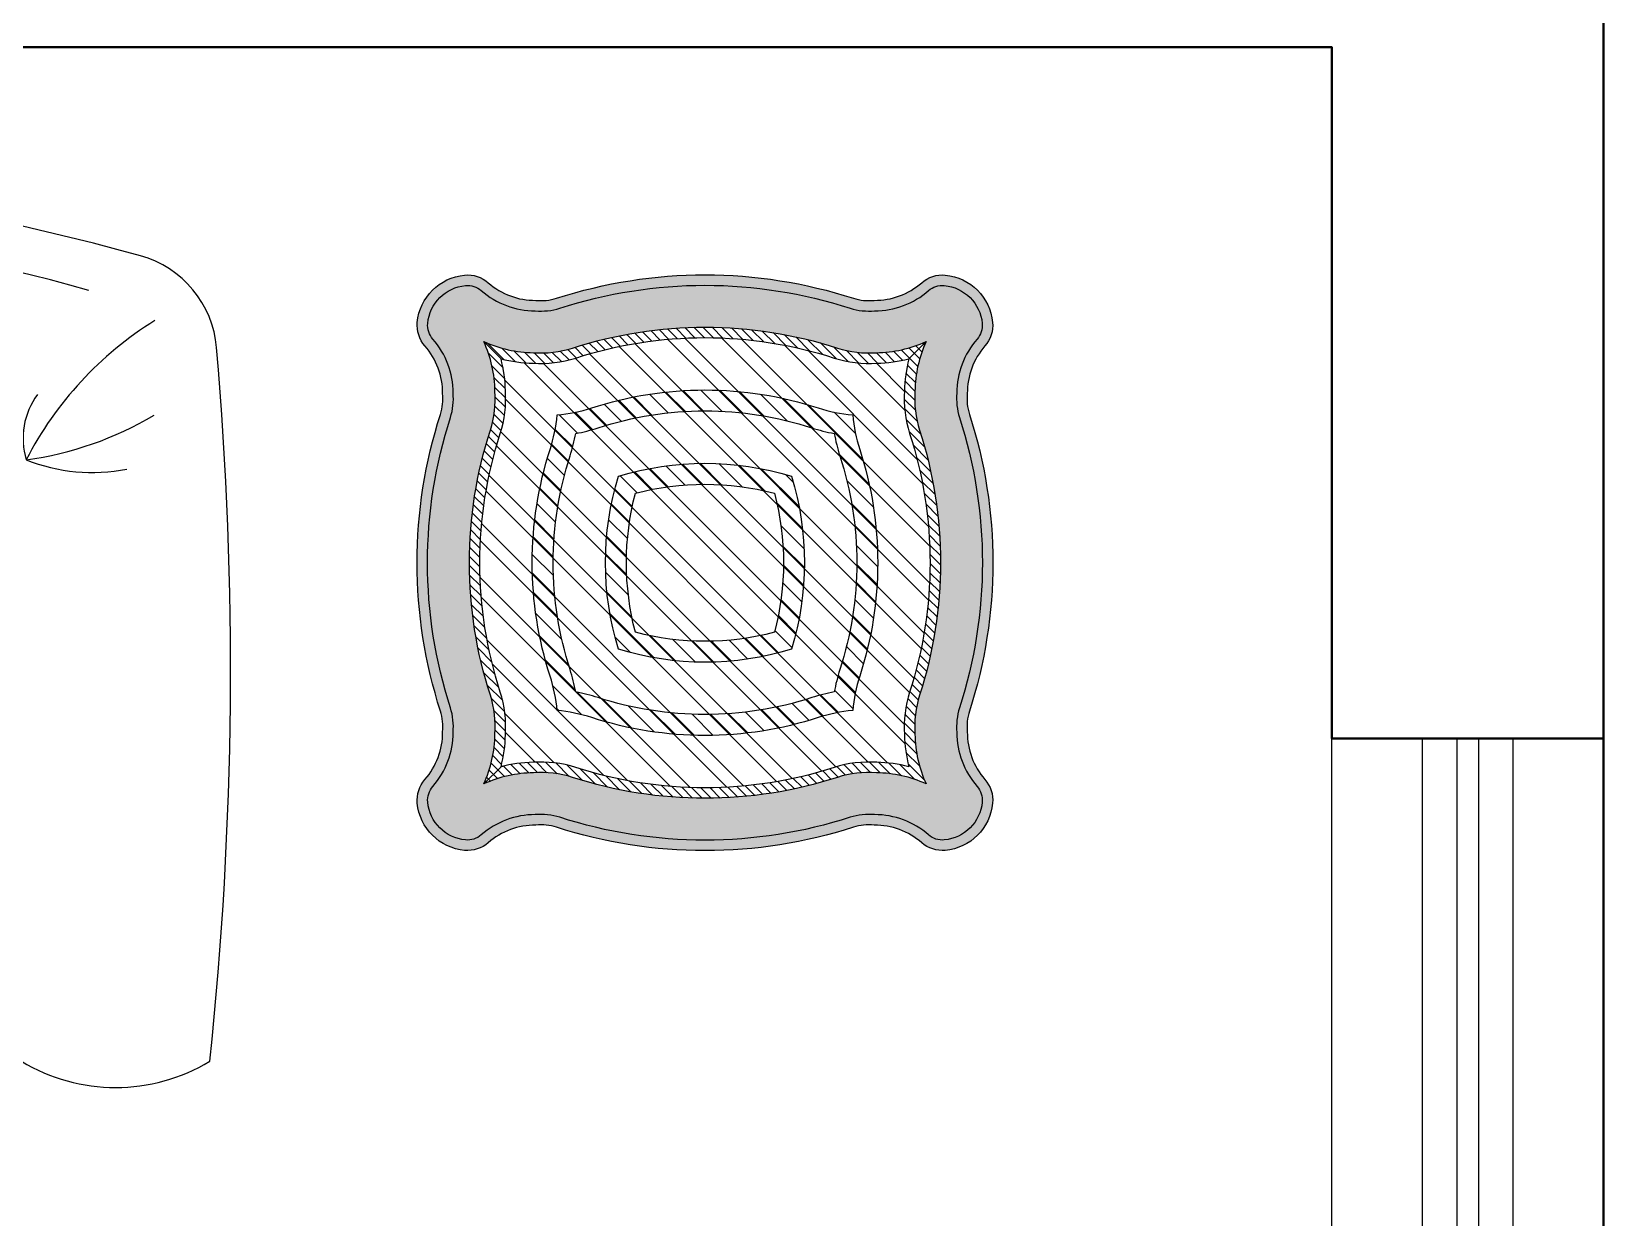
# Model space of a CAD drawing. Header units: feet. Extents: x 3867 to 6666, y -160 to 1574.
# Drawn here: x 5496.7 to 5548.7, y 1334.4 to 1373.6 of the extents above; entities that cross this region are included whole.
import ezdxf

# ---------------------------------------------------------------- set-up
doc = ezdxf.new("R2010")
doc.units = ezdxf.units.FT
for name, color, linetype in [('5', 5, 'Continuous'), ('RA-AP-01$0$FURN', 3, 'Continuous'), ('RA-AP-01$0$steel', 193, 'Continuous'), ('RA-AP-01$0$WOOD', 64, 'Continuous')]:
    doc.layers.add(name, color=color, linetype=linetype)
pattern_1 = [(45, (0, 1.362436106329781), (-0.0088388347648318, 0.0088388347648318), [])]
pattern_2 = [(45, (0, 1.362436106329781), (-0.0044194173824159, 0.0044194173824159), [])]

# ---------------------------------------------------------------- blocks, each defined once
blk = doc.blocks.new('WD_WIN4')
for p, q in [((-0.5, 0.5), (0.5, 0.5)), ((-0.5, 0.12), (0.5, 0.12)), ((-0.4999999999999999, -0.12), (0.5, -0.12)), ((-0.4999999999999999, -0.5), (0.5, -0.5))]:
    blk.add_line(p, q)
blk = doc.blocks.new('A$C6E322C05')
at = {"color": 18, "true_color": 0x000000}
for centre, radius, start, end in [((4.336697857080026, -7.216441123030455), 2.334875266679155, 344.5005053991432, 2.693647807140231), ((4.846593614069286, -7.303736861975558), 1.775196618325768, 344.0664525644245, 3.521986359660394), ((5.966706456956127, -7.816712009545387), 0.174499999987631, 148.951778004047, 211.0482219959533), ((6.490296991311981, -7.813666563420925), 0.1, 274.9526687683584, 344.500505399143), ((6.192206456970577, -4.373749509681578), 3.552808610866049, 263.941127624342, 274.9526687683587)]:
    blk.add_arc(centre, radius, start, end, dxfattribs=at)
at = {"color": 32}
for centre, radius, start, end in [((6.549562589740833, -7.794613830093476), 0.1698955038956699, 158.1487616198804, 191.122156864055), ((6.412319729336772, -7.798818772412042), 0.0704710051510922, 53.58735038429052, 106.8661365794674), ((6.713110001951176, -7.687961227420912), 0.3241573581843151, 187.6973649013945, 210.7014325157312), ((6.237117433414107, -8.032110101276656), 0.3382138395168438, 31.74362916573515, 62.76966729059728)]:
    blk.add_arc(centre, radius, start, end, dxfattribs=at)
blk = doc.blocks.new('A$C2FCF5309')
at = {"layer": 'RA-AP-01$0$FURN'}
h = blk.add_hatch(dxfattribs=at)
h.set_pattern_fill('ANSI31', color=4, scale=0.1, style=0)
h.set_pattern_definition(pattern_1)
h.paths.add_polyline_path([(5.038683893313746, -5.169250834004607, -0.1583983521602212), (5.038683893312099, -5.373464580902013, 0.0306258898943267), (5.033304057242972, -5.394827569605183, 0.0306258898948892), (5.011941068539411, -5.40020740567441, -0.1028142994996695), (4.878286182323899, -5.414871334512709), (4.863600873530158, -5.433317435205471, 0.1120482678681049), (5.018059823131753, -5.419248541734471, -0.052642197802937), (5.050972078299937, -5.412495590662115, -0.0526421977994963), (5.057725029371616, -5.379583335496026, 0.1583028414702701), (5.057725029372959, -5.163132079409655, -0.052642197806903), (5.050972078299777, -5.130219824239078, -0.0526421977995126), (5.018059823133679, -5.123466873167369, 0.0215995840215353), (4.988903013548212, -5.115372132362452), (4.975007495303645, -5.132826183367946, -0.0289147572844802), (5.011941068537409, -5.142508009226168, 0.0306258898976746), (5.033304057242868, -5.147887845296028, 0.0306258899022411)])
h.paths.add_polyline_path([(4.975007495303646, -5.132826183367946), (4.988903013548212, -5.115372132362452, 0.1362374241599938), (4.801608567045604, -5.12346687316654, -0.0526421978036853), (4.768696311876972, -5.130219824239102, -0.05264219780204), (4.761943360804857, -5.163132079406747, 0.1583028414743723), (4.761943360806116, -5.37958333549845, -0.0526421977955461), (4.768696311877141, -5.412495590662115, -0.0526421978073985), (4.801608567048023, -5.419248541735437, 0.0454484293938888), (4.863600873530158, -5.433317435205471), (4.878286182323899, -5.414871334512709, -0.0546933379798044), (4.807727321643821, -5.400207405676491, 0.030625889903973), (4.786364332934044, -5.394827569605217, 0.0306258898932853), (4.780984496865101, -5.373464580902792, -0.1583983521638282), (4.780984496864309, -5.169250834000963, 0.03062588989692), (4.786364332933943, -5.147887845296005, 0.0306258898946323), (4.807727321637318, -5.142508009226805, -0.1288932573266927)])
h.paths.add_polyline_path([(4.843422214712861, -5.204945727074827, -0.0783685831716868), (4.924134454130225, -5.196727409635105), (4.939146578618322, -5.177870798323143, 0.1012675676854134), (4.827248748758958, -5.188772261120899, 0.1253648873081696), (4.820394258584193, -5.327034652050362), (4.837127701354095, -5.306015906404253, -0.0981593964869635)], flags=17)
h.paths.add_polyline_path([(4.843422214712825, -5.337769687826356, -0.0311091841722655), (4.837127701354095, -5.306015906404253), (4.820394258584193, -5.327034652050361, 0.0247727657431944), (4.827248748758908, -5.353943153780262, 0.0812754385032542), (4.916962478476905, -5.36629034358622), (4.933684093813826, -5.345286454285511, -0.0876255421014372)], flags=17)
h.paths.add_polyline_path([(4.992419641418038, -5.353943153780227, 0.1506053783834298), (4.992419641417934, -5.188772261120954, 0.0485966419124223), (4.939146578618321, -5.177870798323143), (4.924134454130225, -5.196727409635105, -0.0507799419579301), (4.976246175464031, -5.204945727074882, -0.1296645318906876), (4.976246175464111, -5.337769687826317, -0.0415667119298777), (4.933684093813826, -5.345286454285511), (4.916962478476905, -5.36629034358622, 0.0684915676023693)], flags=17)
h = blk.add_hatch(dxfattribs=at)
h.set_pattern_fill('ANSI31', color=4, scale=0.1, style=0)
h.set_pattern_definition(pattern_1)
h.paths.add_polyline_path([(5.038683893313746, -5.169250834004607, -0.1583983521602212), (5.038683893312099, -5.373464580902013, 0.0306258898943267), (5.033304057242972, -5.394827569605183, 0.0306258898948892), (5.011941068539411, -5.40020740567441, -0.1028142994996695), (4.878286182323899, -5.414871334512709), (4.863600873530158, -5.433317435205471, 0.1120482678681049), (5.018059823131753, -5.419248541734471, -0.052642197802937), (5.050972078299937, -5.412495590662115, -0.0526421977994963), (5.057725029371616, -5.379583335496026, 0.1583028414702701), (5.057725029372959, -5.163132079409655, -0.052642197806903), (5.050972078299777, -5.130219824239078, -0.0526421977995126), (5.018059823133679, -5.123466873167369, 0.0215995840215353), (4.988903013548212, -5.115372132362452), (4.975007495303645, -5.132826183367946, -0.0289147572844802), (5.011941068537409, -5.142508009226168, 0.0306258898976746), (5.033304057242868, -5.147887845296028, 0.0306258899022411)])
h.paths.add_polyline_path([(4.975007495303646, -5.132826183367946), (4.988903013548212, -5.115372132362452, 0.1362374241599938), (4.801608567045604, -5.12346687316654, -0.0526421978036853), (4.768696311876972, -5.130219824239102, -0.05264219780204), (4.761943360804857, -5.163132079406747, 0.1583028414743723), (4.761943360806116, -5.37958333549845, -0.0526421977955461), (4.768696311877141, -5.412495590662115, -0.0526421978073985), (4.801608567048023, -5.419248541735437, 0.0454484293938888), (4.863600873530158, -5.433317435205471), (4.878286182323899, -5.414871334512709, -0.0546933379798044), (4.807727321643821, -5.400207405676491, 0.030625889903973), (4.786364332934044, -5.394827569605217, 0.0306258898932853), (4.780984496865101, -5.373464580902792, -0.1583983521638282), (4.780984496864309, -5.169250834000963, 0.03062588989692), (4.786364332933943, -5.147887845296005, 0.0306258898946323), (4.807727321637318, -5.142508009226805, -0.1288932573266927)])
h.paths.add_polyline_path([(4.843422214712861, -5.204945727074827, -0.0783685831716868), (4.924134454130225, -5.196727409635105), (4.939146578618322, -5.177870798323143, 0.1012675676854134), (4.827248748758958, -5.188772261120899, 0.1253648873081696), (4.820394258584193, -5.327034652050362), (4.837127701354095, -5.306015906404253, -0.0981593964869635)], flags=17)
h.paths.add_polyline_path([(4.843422214712825, -5.337769687826356, -0.0311091841722655), (4.837127701354095, -5.306015906404253), (4.820394258584193, -5.327034652050361, 0.0247727657431944), (4.827248748758908, -5.353943153780262, 0.0812754385032542), (4.916962478476905, -5.36629034358622), (4.933684093813826, -5.345286454285511, -0.0876255421014372)], flags=17)
h.paths.add_polyline_path([(4.992419641418038, -5.353943153780227, 0.1506053783834298), (4.992419641417934, -5.188772261120954, 0.0485966419124223), (4.939146578618321, -5.177870798323143), (4.924134454130225, -5.196727409635105, -0.0507799419579301), (4.976246175464031, -5.204945727074882, -0.1296645318906876), (4.976246175464111, -5.337769687826317, -0.0415667119298777), (4.933684093813826, -5.345286454285511), (4.916962478476905, -5.36629034358622, 0.0684915676023693)], flags=17)
at = {"layer": 'RA-AP-01$0$WOOD'}
h = blk.add_hatch(color=36, dxfattribs=at)
edge = h.paths.add_edge_path()
edge.add_arc((4.683001772622394, -5.02644182866261), 0.0299999999999997, 48.77105092035536, 95.25687599427813)
edge.add_arc((4.684834195088484, -5.046357707450687), 0.0499999999998896, 95.25687599443106, 174.743124006405)
edge.add_arc((4.664918316300367, -5.044525284985046), 0.0300000000000005, 174.7431240062535, 221.2289490796905)
edge.add_arc((4.591236830209155, -5.109094338216345), 0.0679700159630267, -0.5333070513215148, 41.228949079691915, ccw=False)
edge.add_arc((4.609451302807285, -5.114694777173187), 0.0500000000000008, -17.355683975209615, 5.7020707654044145, ccw=False)
edge.add_arc((5.095208119646659, -5.27135770745066), 0.4603971832811795, 162.0683908477609, 197.9316091523307)
edge.add_arc((4.609451302807534, -5.428020637728903), 0.0500000000000006, -5.702070765320514, 17.355683975293914, ccw=False)
edge.add_arc((4.591236830209413, -5.43362107668578), 0.0679700159630261, -41.228949079600625, 0.5333070514128053, ccw=False)
edge.add_arc((4.664918316300727, -5.49819012991696), 0.0299999999999995, 138.7710509204023, 185.256875994324)
edge.add_arc((4.684834195088643, -5.496357707450696), 0.0499999999997451, 185.2568759946742, 264.74312400432)
edge.add_arc((4.683001772622394, -5.516273586238612), 0.03, 264.7431240039691, 311.2289490796446)
edge.add_arc((4.747570825853634, -5.589955072329876), 0.0679700159630271, 89.46669294863221, 131.2289490796457, ccw=False)
edge.add_arc((4.753171264810494, -5.571740599731751), 0.0500000000000015, 72.64431602474701, 95.70207076536133, ccw=False)
edge.add_arc((4.909834195088355, -5.085983782892503), 0.4603971832811774, 252.0683908477147, 287.9316091522845)
edge.add_arc((5.066497125366211, -5.571740599731751), 0.0499999999999999, 84.29792923463953, 107.35568397525361, ccw=False)
edge.add_arc((5.072097564323069, -5.589955072329878), 0.0679700159630274, 48.771050920354185, 90.53330705136779, ccw=False)
edge.add_arc((5.13666661755431, -5.516273586238615), 0.0299999999999997, 228.771050920353, 275.2568759942969)
edge.add_arc((5.134834195088338, -5.496357707450418), 0.0499999999999982, 275.2568759942949, 354.7431240057633)
edge.add_arc((5.154750073876536, -5.498190129916372), 0.0299999999999999, 354.7431240057662, 401.2289490796891)
edge.add_arc((5.22843155996775, -5.433621076685075), 0.0679700159630274, 179.466692948677, 221.2289490796903, ccw=False)
edge.add_arc((5.210217087369616, -5.428020637728228), 0.0499999999999976, 162.6443160247947, 185.7020707654088, ccw=False)
edge.add_arc((4.724460270530244, -5.271357707450758), 0.4603971832811792, 342.0683908477607, 377.9316091523305)
edge.add_arc((5.210217087369369, -5.11469477717251), 0.0500000000000019, 174.2979292346878, 197.355683975302, ccw=False)
edge.add_arc((5.22843155996749, -5.109094338215639), 0.0679700159630279, 138.7710509203993, 180.5333070514128, ccw=False)
edge.add_arc((5.154750073876174, -5.044525284984458), 0.0300000000000001, 318.771050920401, 365.2568759954636)
edge.add_arc((5.13483419508816, -5.046357707450625), 0.0499999999998348, 5.256875995237118, 84.74312400549572)
edge.add_arc((5.136666617554309, -5.026441828662608), 0.0299999999999994, 84.74312400572187, 131.2289490796447)
edge.add_arc((5.072097564323072, -4.952760342571343), 0.0679700159630261, 269.4666929486298, 311.22894907964354, ccw=False)
edge.add_arc((5.066497125366206, -4.970974815169471), 0.0499999999999992, 252.64431602475162, 275.70207076536565, ccw=False)
edge.add_arc((4.909834195088355, -5.456731632008718), 0.4603971832811763, 72.06839084771545, 107.9316091522853)
edge.add_arc((4.753171264810494, -4.970974815169471), 0.0500000000000016, 264.2979292346387, 287.355683975253, ccw=False)
edge.add_arc((4.747570825853634, -4.952760342571346), 0.0679700159630274, 228.7710509203543, 270.5333070513679, ccw=False)
edge = h.paths.add_edge_path(flags=16)
edge.add_arc((4.683001772622395, -5.026441828662609), 0.019999999999999, 48.77105092035551, 95.2568759942793)
edge.add_arc((4.684834195088469, -5.046357707450672), 0.0399999999998731, 95.25687599444892, 174.7431240064249)
edge.add_arc((4.664918316300405, -5.044525284985036), 0.020000000000036, 174.7431240062186, 221.2289490796461)
edge.add_arc((4.591236830209152, -5.109094338216346), 0.0779700159630296, -0.13764630038667747, 41.228949079689585, ccw=False)
edge.add_arc((4.609451302807307, -5.114694777173041), 0.060000000000024, -17.406127045137794, 5.176192161068002, ccw=False)
edge.add_arc((5.09520811964665, -5.27135770745066), 0.4503971832811707, 162.0623235129628, 197.9376764869162)
edge.add_arc((4.609451302807533, -5.428020637728943), 0.0599999999999982, -5.176192160466428, 17.406127046715312, ccw=False)
edge.add_arc((4.591236830209414, -5.433621076685778), 0.0779700159630257, -41.22894907960301, 0.13764630095261055, ccw=False)
edge.add_arc((4.664918316300732, -5.498190129916962), 0.0200000000000047, 138.7710509204103, 185.2568759943212)
edge.add_arc((4.684834195088607, -5.496357707450731), 0.0399999999997066, 185.2568759947175, 264.7431240043666)
edge.add_arc((4.68300177262237, -5.516273586238541), 0.020000000000069, 264.7431240038842, 311.2289490795623)
edge.add_arc((4.747570825853636, -5.589955072329884), 0.0779700159630344, 89.8623536987642, 131.2289490796432, ccw=False)
edge.add_arc((4.753171264810604, -5.571740599731772), 0.0599999999999895, 72.59387295443952, 95.1761921602253, ccw=False)
edge.add_arc((4.909834195088366, -5.085983782892505), 0.4503971832811723, 252.0623235129989, 287.9376764870498)
edge.add_arc((5.066497125366217, -5.571740599731756), 0.0600000000000047, 84.8238078399923, 107.4061270452805, ccw=False)
edge.add_arc((5.072097564322998, -5.589955072329854), 0.077970015963056, 48.77105092030348, 90.13764630126451, ccw=False)
edge.add_arc((5.136666617554307, -5.516273586238622), 0.0199999999999931, 228.771050920344, 275.2568759943038)
edge.add_arc((5.134834195088338, -5.496357707450416), 0.0400000000000004, 275.2568759942928, 354.7431240057606)
edge.add_arc((5.154750073876533, -5.498190129916376), 0.0200000000000037, 354.7431240057783, 401.228949079694)
edge.add_arc((5.228431559967746, -5.433621076685077), 0.0779700159630238, 179.8623536995147, 221.2289490796908, ccw=False)
edge.add_arc((5.210217087369586, -5.428020637728346), 0.0600000000000054, 162.5938729554486, 185.1761921609759, ccw=False)
edge.add_arc((4.724460270530243, -5.271357707450766), 0.4503971832811826, 342.0623235128896, 377.937676486982)
edge.add_arc((5.210217087369347, -5.114694777172486), 0.0599999999999777, 174.8238078387611, 197.4061270462219, ccw=False)
edge.add_arc((5.228431559967524, -5.109094338215542), 0.0779700159629885, 138.7710509204686, 180.1376463004423, ccw=False)
edge.add_arc((5.154750073876175, -5.044525284984459), 0.0199999999999989, 318.771050920406, 365.2568759954698)
edge.add_arc((5.134834195088138, -5.046357707450646), 0.0399999999998585, 5.256875995208453, 84.74312400546732)
edge.add_arc((5.136666617554293, -5.02644182866256), 0.0199999999999529, 84.74312400577769, 131.2289490797025)
edge.add_arc((5.072097564323069, -4.952760342571338), 0.077970015963032, 269.86235369901414, 311.2289490796421, ccw=False)
edge.add_arc((5.066497125366181, -4.970974815169461), 0.0600000000000007, 252.5938729548277, 275.17619216047467, ccw=False)
edge.add_arc((4.909834195088354, -5.456731632008716), 0.4503971832811738, 72.06232351293887, 107.9376764867365)
edge.add_arc((4.75317126481043, -4.970974815169468), 0.0599999999999991, 264.8238078398581, 287.40612704769893, ccw=False)
edge.add_arc((4.747570825853682, -4.952760342571361), 0.0779700159630467, 228.7710509203206, 270.13764630113724, ccw=False)
h = blk.add_hatch(color=32, dxfattribs=at)
edge = h.paths.add_edge_path()
edge.add_arc((4.683001772622395, -5.026441828662609), 0.019999999999999, 48.77105092035551, 95.2568759942793)
edge.add_arc((4.684834195088469, -5.046357707450672), 0.0399999999998731, 95.25687599444892, 174.7431240064249)
edge.add_arc((4.664918316300405, -5.044525284985036), 0.020000000000036, 174.7431240062186, 221.2289490796461)
edge.add_arc((4.591236830209152, -5.109094338216346), 0.0779700159630296, -0.13764630038667747, 41.228949079689585, ccw=False)
edge.add_arc((4.609451302807307, -5.114694777173041), 0.060000000000024, -17.406127045137794, 5.176192161068002, ccw=False)
edge.add_arc((5.09520811964665, -5.27135770745066), 0.4503971832811707, 162.0623235129628, 197.9376764869162)
edge.add_arc((4.609451302807533, -5.428020637728943), 0.0599999999999982, -5.176192160466428, 17.406127046715312, ccw=False)
edge.add_arc((4.591236830209414, -5.433621076685778), 0.0779700159630257, -41.22894907960301, 0.13764630095261055, ccw=False)
edge.add_arc((4.664918316300732, -5.498190129916962), 0.0200000000000047, 138.7710509204103, 185.2568759943212)
edge.add_arc((4.684834195088607, -5.496357707450731), 0.0399999999997066, 185.2568759947175, 264.7431240043666)
edge.add_arc((4.68300177262237, -5.516273586238541), 0.020000000000069, 264.7431240038842, 311.2289490795623)
edge.add_arc((4.747570825853636, -5.589955072329884), 0.0779700159630344, 89.8623536987642, 131.2289490796432, ccw=False)
edge.add_arc((4.753171264810604, -5.571740599731772), 0.0599999999999895, 72.59387295443952, 95.1761921602253, ccw=False)
edge.add_arc((4.909834195088366, -5.085983782892505), 0.4503971832811723, 252.0623235129989, 287.9376764870498)
edge.add_arc((5.066497125366217, -5.571740599731756), 0.0600000000000047, 84.8238078399923, 107.4061270452805, ccw=False)
edge.add_arc((5.072097564322998, -5.589955072329854), 0.077970015963056, 48.77105092030348, 90.13764630126451, ccw=False)
edge.add_arc((5.136666617554307, -5.516273586238622), 0.0199999999999931, 228.771050920344, 275.2568759943038)
edge.add_arc((5.134834195088338, -5.496357707450416), 0.0400000000000004, 275.2568759942928, 354.7431240057606)
edge.add_arc((5.154750073876533, -5.498190129916376), 0.0200000000000037, 354.7431240057783, 401.228949079694)
edge.add_arc((5.228431559967746, -5.433621076685077), 0.0779700159630238, 179.8623536995147, 221.2289490796908, ccw=False)
edge.add_arc((5.210217087369586, -5.428020637728346), 0.0600000000000054, 162.5938729554486, 185.1761921609759, ccw=False)
edge.add_arc((4.724460270530243, -5.271357707450766), 0.4503971832811826, 342.0623235128896, 377.937676486982)
edge.add_arc((5.210217087369347, -5.114694777172486), 0.0599999999999777, 174.8238078387611, 197.4061270462219, ccw=False)
edge.add_arc((5.228431559967524, -5.109094338215542), 0.0779700159629885, 138.7710509204686, 180.1376463004423, ccw=False)
edge.add_arc((5.154750073876175, -5.044525284984459), 0.0199999999999989, 318.771050920406, 365.2568759954698)
edge.add_arc((5.134834195088138, -5.046357707450646), 0.0399999999998585, 5.256875995208453, 84.74312400546732)
edge.add_arc((5.136666617554293, -5.02644182866256), 0.0199999999999529, 84.74312400577769, 131.2289490797025)
edge.add_arc((5.072097564323069, -4.952760342571338), 0.077970015963032, 269.86235369901414, 311.2289490796421, ccw=False)
edge.add_arc((5.066497125366181, -4.970974815169461), 0.0600000000000007, 252.5938729548277, 275.17619216047467, ccw=False)
edge.add_arc((4.909834195088354, -5.456731632008716), 0.4503971832811738, 72.06232351293887, 107.9376764867365)
edge.add_arc((4.75317126481043, -4.970974815169468), 0.0599999999999991, 264.8238078398581, 287.40612704769893, ccw=False)
edge.add_arc((4.747570825853682, -4.952760342571361), 0.0779700159630467, 228.7710509203206, 270.13764630113724, ccw=False)
edge = h.paths.add_edge_path(flags=16)
edge.add_arc((4.591236830209152, -5.109094338216348), 0.1179700159630308, 0.7417751874182841, 24.563326950263672, ccw=False)
edge.add_arc((4.609451302807303, -5.114694777173094), 0.100000000000012, -17.52836504564658, 4.087328884225087, ccw=False)
edge.add_arc((5.095208119646651, -5.271357707450657), 0.4103971832811724, 162.0403002448777, 197.9596997550675)
edge.add_arc((4.60945130280753, -5.428020637728919), 0.1000000000000027, -4.087328883827581, 17.528365046291924, ccw=False)
edge.add_arc((4.591236830209414, -5.433621076685779), 0.1179700159630246, 335.43667305041845, 359.2582248129738, ccw=False)
edge.add_arc((4.747570825853597, -5.589955072329891), 0.117970015963042, 90.74177518684621, 114.5633269496104, ccw=False)
edge.add_arc((4.753171264810559, -5.571740599731767), 0.0999999999999976, 72.47163495370347, 94.0873288836737, ccw=False)
edge.add_arc((4.909834195088368, -5.085983782892503), 0.4103971832811735, 252.0403002449999, 287.9596997551834)
edge.add_arc((5.066497125366205, -5.571740599731756), 0.1000000000000058, 85.91267111645209, 107.5283650455624, ccw=False)
edge.add_arc((5.072097564322985, -5.58995507232986), 0.117970015963046, 65.4366730497672, 89.25822481317113, ccw=False)
edge.add_arc((5.22843155996773, -5.433621076684992), 0.1179700159630096, 180.7417751873964, 204.5633269502712, ccw=False)
edge.add_arc((5.210217087369592, -5.428020637728301), 0.0999999999999969, 162.4716349546276, 184.0873288841681, ccw=False)
edge.add_arc((4.724460270530243, -5.271357707450766), 0.4103971832811824, 342.0403002448147, 377.9596997550345)
edge.add_arc((5.210217087369347, -5.114694777172489), 0.0999999999999796, 175.9126711156995, 197.5283650464391, ccw=False)
edge.add_arc((5.228431559967513, -5.109094338215526), 0.1179700159630019, 155.4366730502992, 179.2582248126247, ccw=False)
edge.add_arc((5.072097564323172, -4.952760342571315), 0.1179700159630537, 270.74177518697286, 294.56332694975765, ccw=False)
edge.add_arc((5.066497125366189, -4.970974815169463), 0.1000000000000017, 252.4716349542469, 274.0873288838353, ccw=False)
edge.add_arc((4.909834195088354, -5.456731632008717), 0.4103971832811757, 72.0403002448634, 107.9596997549355)
edge.add_arc((4.753171264810461, -4.970974815169467), 0.1000000000000041, 265.91267111635307, 287.5283650466103, ccw=False)
edge.add_arc((4.74757082585363, -4.952760342571342), 0.1179700159630538, 245.4366730499255, 269.2582248131125, ccw=False)
h = blk.add_hatch(dxfattribs=at)
h.set_pattern_fill('ANSI31', color=4, scale=0.05, style=0)
h.set_pattern_definition(pattern_2)
h.paths.add_polyline_path([(5.105336294329346, -5.394854099602528, 0.0940138826956367), (5.100476366643778, -5.435568764288975, 0.0606271852326483), (5.104678567100612, -5.466202079462671, 0.0606271852344644), (5.074045251925975, -5.461999879005861, 0.0940138827021426), (5.033330587236849, -5.466859806692645, -0.1305325492494615), (4.828072633169378, -5.477944178050055), (4.821119726105699, -5.486677669841436, 0.1336226599878005), (5.036379334063468, -5.476383803188217, -0.0945969211935746), (5.073624810952389, -5.471994942692536, -0.1043170707892296), (5.121137550891357, -5.482661063253421, -0.1043170707868944), (5.110471430330458, -5.435148323315565, -0.0945969211952573), (5.114860290825936, -5.397902846425963, 0.1580239521433527), (5.114860290826325, -5.144812568476776, -0.0945969212010491), (5.110471430330247, -5.10756709158498, -0.1043170707844371), (5.121137550890658, -5.060054351648168, -0.104317070786514), (5.073624810952866, -5.070720472208643, -0.0945969211958523), (5.036379334063064, -5.066331611712875, 0.1580239521426795), (4.783289056114906, -5.066331611712465, -0.0945969211985319), (4.746043579224104, -5.070720472208673, -0.1043170707882665), (4.698530839285553, -5.060054351647926, -0.1043170707867205), (4.709196959846444, -5.107567091585711, -0.094596921196788), (4.704808099350826, -5.144812568475903, 0.1580239521433127), (4.7048080993507, -5.397902846425023, -0.094596921197841), (4.709196959846713, -5.435148323315577, -0.1043170707855109), (4.698530839286393, -5.482661063252921, -0.1043170707864168), (4.746043579224162, -5.471994942692572, -0.0945969211977586), (4.783289056114672, -5.476383803188671, 0.0238966994662183), (4.821119726105699, -5.486677669841436), (4.828072633169379, -5.477944178050055, -0.0269814195959459), (4.786337802940177, -5.466859806692737, 0.0940138827039629), (4.745623138250268, -5.461999879005895, 0.0606271852320776), (4.714989823076826, -5.466202079462477, 0.0606271852304618), (4.719192023533341, -5.435568764289856, 0.0940138826917763), (4.714332095848405, -5.394854099604977, -0.1580706864542086), (4.714332095846562, -5.147861315302035, 0.0940138827032016), (4.719192023533127, -5.107146650612439, 0.0606271852329446), (4.71498982307629, -5.076513335438588, 0.0606271852340035), (4.745623138250698, -5.080715535895361, 0.0940138827025969), (4.786337802940015, -5.075855608208527, -0.1580706864508517), (5.033330587237969, -5.07585560820894, 0.0940138827009578), (5.074045251926627, -5.08071553589532, 0.0606271852322557), (5.10467856710016, -5.076513335438698, 0.0606271852308743), (5.100476366643561, -5.10714665061152, 0.0940138827178109), (5.105336294331983, -5.147861315307183, -0.1580706864490946)])
h = blk.add_hatch(dxfattribs=at)
h.set_pattern_fill('ANSI31', color=4, scale=0.05, style=0)
h.set_pattern_definition(pattern_2)
h.paths.add_polyline_path([(5.105336294329346, -5.394854099602528, 0.0940138826956367), (5.100476366643778, -5.435568764288975, 0.0606271852326483), (5.104678567100612, -5.466202079462671, 0.0606271852344644), (5.074045251925975, -5.461999879005861, 0.0940138827021426), (5.033330587236849, -5.466859806692645, -0.1305325492494615), (4.828072633169378, -5.477944178050055), (4.821119726105699, -5.486677669841436, 0.1336226599878005), (5.036379334063468, -5.476383803188217, -0.0945969211935746), (5.073624810952389, -5.471994942692536, -0.1043170707892296), (5.121137550891357, -5.482661063253421, -0.1043170707868944), (5.110471430330458, -5.435148323315565, -0.0945969211952573), (5.114860290825936, -5.397902846425963, 0.1580239521433527), (5.114860290826325, -5.144812568476776, -0.0945969212010491), (5.110471430330247, -5.10756709158498, -0.1043170707844371), (5.121137550890658, -5.060054351648168, -0.104317070786514), (5.073624810952866, -5.070720472208643, -0.0945969211958523), (5.036379334063064, -5.066331611712875, 0.1580239521426795), (4.783289056114906, -5.066331611712465, -0.0945969211985319), (4.746043579224104, -5.070720472208673, -0.1043170707882665), (4.698530839285553, -5.060054351647926, -0.1043170707867205), (4.709196959846444, -5.107567091585711, -0.094596921196788), (4.704808099350826, -5.144812568475903, 0.1580239521433127), (4.7048080993507, -5.397902846425023, -0.094596921197841), (4.709196959846713, -5.435148323315577, -0.1043170707855109), (4.698530839286393, -5.482661063252921, -0.1043170707864168), (4.746043579224162, -5.471994942692572, -0.0945969211977586), (4.783289056114672, -5.476383803188671, 0.0238966994662183), (4.821119726105699, -5.486677669841436), (4.828072633169379, -5.477944178050055, -0.0269814195959459), (4.786337802940177, -5.466859806692737, 0.0940138827039629), (4.745623138250268, -5.461999879005895, 0.0606271852320776), (4.714989823076826, -5.466202079462477, 0.0606271852304618), (4.719192023533341, -5.435568764289856, 0.0940138826917763), (4.714332095848405, -5.394854099604977, -0.1580706864542086), (4.714332095846562, -5.147861315302035, 0.0940138827032016), (4.719192023533127, -5.107146650612439, 0.0606271852329446), (4.71498982307629, -5.076513335438588, 0.0606271852340035), (4.745623138250698, -5.080715535895361, 0.0940138827025969), (4.786337802940015, -5.075855608208527, -0.1580706864508517), (5.033330587237969, -5.07585560820894, 0.0940138827009578), (5.074045251926627, -5.08071553589532, 0.0606271852322557), (5.10467856710016, -5.076513335438698, 0.0606271852308743), (5.100476366643561, -5.10714665061152, 0.0940138827178109), (5.105336294331983, -5.147861315307183, -0.1580706864490946)])
h = blk.add_hatch(dxfattribs=at)
h.set_pattern_fill('ANSI32,_I', color=4, scale=0.1, style=2)
h.set_pattern_definition([(45, (0, 0), (-0.0265165042944955, 0.0265165042944955), []), (45, (0.0176776695, 0), (-0.0265165042944955, 0.0265165042944955), [])])
h.paths.add_polyline_path([(4.843422214712825, -5.337769687826355, 0.1296645318905289), (4.976246175464111, -5.337769687826317, 0.1296645318906876), (4.976246175464032, -5.204945727074882, 0.129664531890418), (4.843422214712861, -5.204945727074827, 0.129664531890765)], flags=0)
h.paths.add_polyline_path([(5.039131224122925, -5.170637849998465, -0.0326520429852175), (5.033304057242868, -5.147887845296028, -0.0326520429894721), (5.010554052537512, -5.142060678415044, 0.1561383235202698), (4.809114337641438, -5.142060678414318, -0.0326520429925972), (4.786364332933944, -5.147887845296005, -0.0326520429914489), (4.780537166052582, -5.17063785000273, 0.1561383235189577), (4.780537166052135, -5.37207756489719, -0.0326520429934175), (4.786364332934043, -5.394827569605216, -0.0326520429823496), (4.809114337634529, -5.400654736484653, 0.156138323524066), (5.010554052535269, -5.400654736486904, -0.032652042992888), (5.033304057242972, -5.394827569605184, -0.0326520429928732), (5.039131224124713, -5.372077564897497, 0.1561383235226786)], flags=0)
h.paths.add_polyline_path([(4.992419641418038, -5.353943153780227, -0.1506053783832862), (4.827248748758909, -5.353943153780262, -0.1506053783835069), (4.827248748758957, -5.188772261120899, -0.1506053783831346), (4.992419641417934, -5.188772261120954, -0.1506053783834298)], flags=0)
h.paths.add_polyline_path([(4.976246175464111, -5.337769687826317, -0.1296645318905298), (4.843422214712825, -5.337769687826355, -0.129664531890765), (4.843422214712862, -5.204945727074827, -0.1296645318904162), (4.976246175464031, -5.204945727074882, -0.1296645318906876)], flags=0)
h.paths.add_polyline_path([(5.105721254232479, -5.149054940982025, -0.0968902512052664), (5.100476366643561, -5.10714665061152, -0.0606271852308743), (5.10467856710016, -5.076513335438698, -0.0606271852322574), (5.074045251926626, -5.08071553589532, -0.0968902512197216), (5.032136961550132, -5.075470648304253, 0.1564657949319774), (4.78753142862524, -5.075470648304683, -0.0968902512150625), (4.7456231382507, -5.080715535895361, -0.0606271852340089), (4.714989823076289, -5.076513335438587, -0.0606271852329501), (4.719192023533127, -5.107146650612441, -0.0968902512185585), (4.713947135942331, -5.149054940988458, 0.1564657949285579), (4.713947135940853, -5.39366047390826, -0.0968902512319826), (4.71919202353334, -5.435568764289873, -0.0606271852304288), (4.714989823076825, -5.466202079462477, -0.060627185232081), (4.745623138250269, -5.461999879005895, -0.0968902512162649), (4.787531428625332, -5.46724476659656, 0.1564657949327057), (5.032136961551312, -5.467244766596591, -0.0968902512153659), (5.074045251925975, -5.461999879005861, -0.0606271852344627), (5.104678567100611, -5.466202079462671, -0.0606271852326483), (5.100476366643777, -5.435568764288975, -0.0968902512258216), (5.10572125423556, -5.393660473909954, 0.1564657949340142)])
h.paths.add_polyline_path([(5.057725029371626, -5.379583335495999, 0.0526421977995391), (5.050972078299937, -5.412495590662115, 0.0526421978029782), (5.018059823131728, -5.419248541734479, -0.1583028414681072), (4.801608567048168, -5.419248541735485, 0.0526421978076402), (4.76869631187714, -5.412495590662114, 0.0526421977956189), (4.761943360806102, -5.379583335498404, -0.1583028414743129), (4.761943360804846, -5.163132079406779, 0.0526421978020944), (4.768696311876973, -5.130219824239101, 0.0526421978033651), (4.801608567045411, -5.123466873166603, -0.1583028414716875), (5.018059823133629, -5.123466873167353, 0.0526421977995944), (5.050972078299776, -5.130219824239078, 0.0526421978070423), (5.057725029372986, -5.163132079409739, -0.1583028414701848)], flags=16)
h.paths.add_polyline_path([(5.038683893312113, -5.373464580901969, 0.0306258898943915), (5.033304057242972, -5.394827569605183, 0.0306258898948892), (5.011941068539411, -5.40020740567441, -0.1583983521587032), (4.807727321643864, -5.400207405676504, 0.0306258899040366), (4.786364332934044, -5.394827569605216, 0.0306258898931986), (4.78098449686512, -5.373464580902851, -0.1583983521638542), (4.7809844968643, -5.16925083400099, 0.0306258898969596), (4.786364332933945, -5.147887845296005, 0.0306258898946194), (4.807727321637311, -5.142508009226808, -0.1583983521623412), (5.011941068537318, -5.142508009226139, 0.030625889897807), (5.033304057242868, -5.147887845296029, 0.0306258899020632), (5.038683893313706, -5.169250834004487, -0.1583983521602835)], flags=0)
at = {"layer": 'RA-AP-01$0$WOOD', "color": 4}
for p, q in [((4.71498982307629, -5.076513335438588), (4.698530839285552, -5.060054351647926)), ((4.71498982307629, -5.076513335438588), (4.698530839285552, -5.060054351647926)), ((5.10467856710016, -5.076513335438698), (5.121137550890657, -5.060054351648169)), ((5.10467856710016, -5.076513335438698), (5.121137550890657, -5.060054351648169)), ((5.104678567100611, -5.466202079462671), (5.121137550891356, -5.48266106325342)), ((5.104678567100611, -5.466202079462671), (5.121137550891356, -5.48266106325342))]:
    blk.add_line(p, q, dxfattribs=at)
at = {"layer": 'RA-AP-01$0$WOOD', "color": 32}
for points in [[(4.702773858784636, -5.00387936849549, 0.2056608120285223), (4.680253138923444, -4.996568010480313, 0.3614336704708569), (4.635044498118043, -5.041776651286373, 0.2056608120263112), (4.642355856133262, -5.064297371147306, -0.1842662638101064), (4.659203901793751, -5.109726991540531, -0.1009492694051416), (4.657174869772993, -5.129609908955029, 0.1577727036674954), (4.657174869773219, -5.413105505946991, -0.1009492694051416), (4.659203901794006, -5.432988423361486, -0.1842662638101064), (4.642355856133591, -5.478418043754737, 0.2056608120285221), (4.635044498118432, -5.500938763615935, 0.3614336704593694), (4.68025313892253, -5.546147404420826, 0.2056608120364937), (4.702773858784636, -5.538836046405732, -0.1842662638101064), (4.748203479177874, -5.521988000745281, -0.1009492694051416), (4.768086396592372, -5.524017032766054, 0.1577727036674954), (5.051581993584333, -5.524017032766055, -0.1009492694051416), (5.071464910998829, -5.521988000745282, -0.1842662638101064), (5.116894531392068, -5.538836046405734, 0.2056608120286145), (5.13941525125327, -5.546147404420911, 0.3614336704683636), (5.184623892058836, -5.5009387636153, 0.2056608120285223), (5.177312534043641, -5.478418043754113, -0.1842662638101063), (5.160464488383154, -5.432988423360888, -0.1009492694051416), (5.16249352040391, -5.41310550594639, 0.1577727036674954), (5.162493520403684, -5.129609908954428, -0.1009492694051416), (5.160464488382894, -5.109726991539933, -0.1842662638101064), (5.177312534043311, -5.064297371146681, 0.2056608120337072), (5.184623892058416, -5.041776651284889, 0.3614336704623863), (5.13941525125326, -4.996568010480311, 0.2056608120285223), (5.116894531392068, -5.003879368495488, -0.1842662638101064), (5.071464910998829, -5.020727414155938, -0.1009492694051416), (5.051581993584333, -5.018698382135167, 0.1577727036674957), (4.768086396592372, -5.018698382135169, -0.1009492694051416), (4.748203479177874, -5.020727414155941, -0.1842662638101064)], [(4.702773858784636, -5.00387936849549, 0.2056608120285223), (4.680253138923444, -4.996568010480313, 0.3614336704708569), (4.635044498118043, -5.041776651286373, 0.2056608120263112), (4.642355856133262, -5.064297371147306, -0.1842662638101064), (4.659203901793751, -5.109726991540531, -0.1009492694051416), (4.657174869772993, -5.129609908955029, 0.1577727036674954), (4.657174869773219, -5.413105505946991, -0.1009492694051416), (4.659203901794006, -5.432988423361486, -0.1842662638101064), (4.642355856133591, -5.478418043754737, 0.2056608120285221), (4.635044498118432, -5.500938763615935, 0.3614336704593694), (4.68025313892253, -5.546147404420826, 0.2056608120364937), (4.702773858784636, -5.538836046405732, -0.1842662638101064), (4.748203479177874, -5.521988000745281, -0.1009492694051416), (4.768086396592372, -5.524017032766054, 0.1577727036674954), (5.051581993584333, -5.524017032766055, -0.1009492694051416), (5.071464910998829, -5.521988000745282, -0.1842662638101064), (5.116894531392068, -5.538836046405734, 0.2056608120286145), (5.13941525125327, -5.546147404420911, 0.3614336704683636), (5.184623892058836, -5.5009387636153, 0.2056608120285223), (5.177312534043641, -5.478418043754113, -0.1842662638101063), (5.160464488383154, -5.432988423360888, -0.1009492694051416), (5.16249352040391, -5.41310550594639, 0.1577727036674954), (5.162493520403684, -5.129609908954428, -0.1009492694051416), (5.160464488382894, -5.109726991539933, -0.1842662638101064), (5.177312534043311, -5.064297371146681, 0.2056608120337072), (5.184623892058416, -5.041776651284889, 0.3614336704623863), (5.13941525125326, -4.996568010480311, 0.2056608120285223), (5.116894531392068, -5.003879368495488, -0.1842662638101064), (5.071464910998829, -5.020727414155938, -0.1009492694051416), (5.051581993584333, -5.018698382135167, 0.1577727036674957), (4.768086396592372, -5.018698382135169, -0.1009492694051416), (4.748203479177874, -5.020727414155941, -0.1842662638101064)], [(4.696183163397222, -5.011400188551196, 0.2056608120285295), (4.681169350156428, -5.006525949874412, 0.3614336704708588), (4.645002437512154, -5.042692862519238, 0.2056608120262659), (4.649876676188964, -5.057706675759888, -0.182481815856965), (4.669206621172844, -5.109281651732388, -0.0988540857970112), (4.666703803477438, -5.132643347228051, 0.1578269695851905), (4.666703803477144, -5.410072067672365, -0.0988540858013111), (4.6692066211731, -5.433433763168966, -0.1824818158591246), (4.649876676189302, -5.485008739142145, 0.2056608120284717), (4.64500243751253, -5.500022552382944, 0.3614336704593821), (4.681169350155757, -5.53618946502675, 0.2056608120365057), (4.696183163397222, -5.531315226350026, -0.1824818158605826), (4.747758139370833, -5.51198528136619, -0.0988540857951607), (4.771119834866026, -5.514488099061807, 0.1578269695856264), (5.04854855531107, -5.514488099061689, -0.0988540857929676), (5.071910250805762, -5.511985281366139, -0.1824818158609529), (5.123485226779481, -5.531315226350028, 0.2056608120286893), (5.138499040020283, -5.536189465026813, 0.3614336704683556), (5.174665952664737, -5.500022552382323, 0.2056608120284882), (5.169791713987938, -5.485008739141533, -0.1824818158574124), (5.150461769004059, -5.4334337631689, -0.0988540857940221), (5.15296458669929, -5.410072067673927, 0.1578269695858123), (5.152964586699601, -5.132643347228566, -0.0988540858025403), (5.150461769003873, -5.10928165173166, -0.1824818158565006), (5.1697917139876, -5.057706675759273, 0.2056608120337192), (5.174665952664335, -5.042692862518078, 0.3614336704623903), (5.138499040020236, -5.006525949874407, 0.2056608120285323), (5.123485226779481, -5.011400188551195, -0.1824818158594503), (5.071910250806212, -5.03073013353503, -0.09885408579455), (5.048548555311143, -5.028227315839558, 0.1578269695844942), (4.771119834867991, -5.028227315838772, -0.0988540858042155), (4.747758139370745, -5.030730133535068, -0.1824818158603032)], [(4.696183163397222, -5.011400188551196, 0.2056608120285295), (4.681169350156428, -5.006525949874412, 0.3614336704708588), (4.645002437512154, -5.042692862519238, 0.2056608120262659), (4.649876676188964, -5.057706675759888, -0.182481815856965), (4.669206621172844, -5.109281651732388, -0.0988540857970112), (4.666703803477438, -5.132643347228051, 0.1578269695851905), (4.666703803477144, -5.410072067672365, -0.0988540858013111), (4.6692066211731, -5.433433763168966, -0.1824818158591246), (4.649876676189302, -5.485008739142145, 0.2056608120284717), (4.64500243751253, -5.500022552382944, 0.3614336704593821), (4.681169350155757, -5.53618946502675, 0.2056608120365057), (4.696183163397222, -5.531315226350026, -0.1824818158605826), (4.747758139370833, -5.51198528136619, -0.0988540857951607), (4.771119834866026, -5.514488099061807, 0.1578269695856264), (5.04854855531107, -5.514488099061689, -0.0988540857929676), (5.071910250805762, -5.511985281366139, -0.1824818158609529), (5.123485226779481, -5.531315226350028, 0.2056608120286893), (5.138499040020283, -5.536189465026813, 0.3614336704683556), (5.174665952664737, -5.500022552382323, 0.2056608120284882), (5.169791713987938, -5.485008739141533, -0.1824818158574124), (5.150461769004059, -5.4334337631689, -0.0988540857940221), (5.15296458669929, -5.410072067673927, 0.1578269695858123), (5.152964586699601, -5.132643347228566, -0.0988540858025403), (5.150461769003873, -5.10928165173166, -0.1824818158565006), (5.1697917139876, -5.057706675759273, 0.2056608120337192), (5.174665952664335, -5.042692862518078, 0.3614336704623903), (5.138499040020236, -5.006525949874407, 0.2056608120285323), (5.123485226779481, -5.011400188551195, -0.1824818158594503), (5.071910250806212, -5.03073013353503, -0.09885408579455), (5.048548555311143, -5.028227315839558, 0.1578269695844942), (4.771119834867991, -5.028227315838772, -0.0988540858042155), (4.747758139370745, -5.030730133535068, -0.1824818158603032)], [(4.698530839285552, -5.060054351647926, -0.1043170707867612), (4.709196959846444, -5.10756709158573, -0.0945969211969405), (4.704808099350802, -5.144812568475978, 0.1580239521432241), (4.704808099350681, -5.397902846424963, -0.0945969211980321), (4.709196959846712, -5.43514832331559, -0.104317070785482), (4.698530839286393, -5.482661063252921, -0.1043170707864036), (4.746043579224156, -5.471994942692572, -0.094596921197375), (4.783289056114521, -5.476383803188623, 0.1580239521431959), (5.036379334063463, -5.476383803188218, -0.0945969211935888), (5.07362481095239, -5.471994942692536, -0.1043170707892253), (5.121137550891356, -5.48266106325342, -0.1043170707868921), (5.110471430330458, -5.435148323315565, -0.0945969211954828), (5.114860290825963, -5.397902846425878, 0.158023952143358), (5.114860290826296, -5.144812568476683, -0.0945969212007617), (5.110471430330247, -5.107567091584996, -0.1043170707844689), (5.121137550890657, -5.060054351648169, -0.1043170707864946), (5.073624810952874, -5.070720472208643, -0.0945969211956941), (5.036379334063131, -5.066331611712896, 0.1580239521426976), (4.783289056114946, -5.066331611712452, -0.0945969211986379), (4.746043579224104, -5.070720472208673, -0.1043170707882684)], [(4.698530839285552, -5.060054351647926, -0.1043170707867612), (4.709196959846444, -5.10756709158573, -0.0945969211969405), (4.704808099350802, -5.144812568475978, 0.1580239521432241), (4.704808099350681, -5.397902846424963, -0.0945969211980321), (4.709196959846712, -5.43514832331559, -0.104317070785482), (4.698530839286393, -5.482661063252921, -0.1043170707864036), (4.746043579224156, -5.471994942692572, -0.094596921197375), (4.783289056114521, -5.476383803188623, 0.1580239521431959), (5.036379334063463, -5.476383803188218, -0.0945969211935888), (5.07362481095239, -5.471994942692536, -0.1043170707892253), (5.121137550891356, -5.48266106325342, -0.1043170707868921), (5.110471430330458, -5.435148323315565, -0.0945969211954828), (5.114860290825963, -5.397902846425878, 0.158023952143358), (5.114860290826296, -5.144812568476683, -0.0945969212007617), (5.110471430330247, -5.107567091584996, -0.1043170707844689), (5.121137550890657, -5.060054351648169, -0.1043170707864946), (5.073624810952874, -5.070720472208643, -0.0945969211956941), (5.036379334063131, -5.066331611712896, 0.1580239521426976), (4.783289056114946, -5.066331611712452, -0.0945969211986379), (4.746043579224104, -5.070720472208673, -0.1043170707882684)]]:
    blk.add_lwpolyline(points, format="xyb", close=True, dxfattribs=at)
at = {"layer": 'RA-AP-01$0$WOOD', "color": 4}
for points in [[(4.71498982307629, -5.076513335438588, -0.0606271852329464), (4.719192023533127, -5.10714665061244, -0.0940138827030755), (4.714332095846578, -5.147861315301983, 0.1580706864542707), (4.714332095848418, -5.394854099605018, -0.0940138826916965), (4.719192023533341, -5.435568764289864, -0.0606271852304462), (4.714989823076826, -5.466202079462477, -0.0606271852320584), (4.745623138250258, -5.461999879005895, -0.0940138827037035), (4.78633780294006, -5.4668598066927, 0.1580706864500221), (5.033330587236783, -5.466859806692667, -0.0940138827023111), (5.07404525192598, -5.461999879005861, -0.060627185234454), (5.104678567100611, -5.466202079462671, -0.0606271852326709), (5.100476366643777, -5.435568764288964, -0.0940138826958686), (5.10533629432938, -5.394854099602421, 0.1580706864489859), (5.105336294332, -5.147861315307237, -0.0940138827179431), (5.100476366643561, -5.107146650611519, -0.0606271852308726), (5.10467856710016, -5.076513335438698, -0.0606271852322592), (5.074045251926625, -5.08071553589532, -0.094013882701022), (5.03333058723794, -5.075855608208931, 0.1580706864508015), (4.786337802940062, -5.075855608208512, -0.0940138827027143), (4.745623138250695, -5.080715535895361, -0.0606271852339983)], [(4.71498982307629, -5.076513335438588, -0.0606271852329464), (4.719192023533127, -5.10714665061244, -0.0940138827030755), (4.714332095846578, -5.147861315301983, 0.1580706864542707), (4.714332095848418, -5.394854099605018, -0.0940138826916965), (4.719192023533341, -5.435568764289864, -0.0606271852304462), (4.714989823076826, -5.466202079462477, -0.0606271852320584), (4.745623138250258, -5.461999879005895, -0.0940138827037035), (4.78633780294006, -5.4668598066927, 0.1580706864500221), (5.033330587236783, -5.466859806692667, -0.0940138827023111), (5.07404525192598, -5.461999879005861, -0.060627185234454), (5.104678567100611, -5.466202079462671, -0.0606271852326709), (5.100476366643777, -5.435568764288964, -0.0940138826958686), (5.10533629432938, -5.394854099602421, 0.1580706864489859), (5.105336294332, -5.147861315307237, -0.0940138827179431), (5.100476366643561, -5.107146650611519, -0.0606271852308726), (5.10467856710016, -5.076513335438698, -0.0606271852322592), (5.074045251926625, -5.08071553589532, -0.094013882701022), (5.03333058723794, -5.075855608208931, 0.1580706864508015), (4.786337802940062, -5.075855608208512, -0.0940138827027143), (4.745623138250695, -5.080715535895361, -0.0606271852339983)], [(4.768696311876973, -5.130219824239102, -0.0526421978019087), (4.761943360804882, -5.163132079406667, 0.1583028414744761), (4.761943360806134, -5.379583335498505, -0.0526421977954538), (4.76869631187714, -5.412495590662114, -0.0526421978076619), (4.801608567048182, -5.419248541735489, 0.1583028414681522), (5.0180598231318, -5.419248541734456, -0.0526421978028585), (5.050972078299936, -5.412495590662115, -0.0526421977992923), (5.057725029371577, -5.379583335496149, 0.1583028414703719), (5.057725029372956, -5.163132079409646, -0.0526421978068888), (5.050972078299776, -5.130219824239078, -0.052642197799403), (5.018059823133745, -5.12346687316739, 0.1583028414717216), (4.801608567045482, -5.12346687316658, -0.0526421978034837)], [(4.768696311876973, -5.130219824239102, -0.0526421978019087), (4.761943360804882, -5.163132079406667, 0.1583028414744761), (4.761943360806134, -5.379583335498505, -0.0526421977954538), (4.76869631187714, -5.412495590662114, -0.0526421978076619), (4.801608567048182, -5.419248541735489, 0.1583028414681522), (5.0180598231318, -5.419248541734456, -0.0526421978028585), (5.050972078299936, -5.412495590662115, -0.0526421977992923), (5.057725029371577, -5.379583335496149, 0.1583028414703719), (5.057725029372956, -5.163132079409646, -0.0526421978068888), (5.050972078299776, -5.130219824239078, -0.052642197799403), (5.018059823133745, -5.12346687316739, 0.1583028414717216), (4.801608567045482, -5.12346687316658, -0.0526421978034837)], [(4.786364332933944, -5.147887845296005, -0.0306258898969254), (4.780984496864308, -5.169250834000967, 0.1583983521638412), (4.780984496865107, -5.373464580902811, -0.0306258898932568), (4.786364332934044, -5.394827569605217, -0.0306258899041338), (4.807727321643931, -5.400207405676526, 0.1583983521586416), (5.011941068539402, -5.400207405674413, -0.0306258898949021), (5.033304057242972, -5.394827569605183, -0.0306258898943513), (5.038683893312104, -5.373464580901996, 0.1583983521602784), (5.038683893313718, -5.16925083400452, -0.0306258899021139), (5.033304057242868, -5.147887845296028, -0.0306258898977769), (5.011941068537339, -5.142508009226145, 0.1583983521624288), (4.807727321637224, -5.142508009226836, -0.0306258898944937)], [(4.786364332933944, -5.147887845296005, -0.0306258898969254), (4.780984496864308, -5.169250834000967, 0.1583983521638412), (4.780984496865107, -5.373464580902811, -0.0306258898932568), (4.786364332934044, -5.394827569605217, -0.0306258899041338), (4.807727321643931, -5.400207405676526, 0.1583983521586416), (5.011941068539402, -5.400207405674413, -0.0306258898949021), (5.033304057242972, -5.394827569605183, -0.0306258898943513), (5.038683893312104, -5.373464580901996, 0.1583983521602784), (5.038683893313718, -5.16925083400452, -0.0306258899021139), (5.033304057242868, -5.147887845296028, -0.0306258898977769), (5.011941068537339, -5.142508009226145, 0.1583983521624288), (4.807727321637224, -5.142508009226836, -0.0306258898944937)], [(4.827248748758957, -5.1887722611209, 0.1506053783835061), (4.827248748758908, -5.353943153780262, 0.150605378383287), (4.992419641418038, -5.353943153780227, 0.1506053783834298), (4.992419641417934, -5.188772261120954, 0.1506053783831346)], [(4.827248748758957, -5.1887722611209, 0.1506053783835061), (4.827248748758908, -5.353943153780262, 0.150605378383287), (4.992419641418038, -5.353943153780227, 0.1506053783834298), (4.992419641417934, -5.188772261120954, 0.1506053783831346)], [(4.843422214712861, -5.204945727074827, 0.1296645318907659), (4.843422214712825, -5.337769687826356, 0.1296645318905299), (4.976246175464111, -5.337769687826317, 0.1296645318906876), (4.976246175464032, -5.204945727074882, 0.129664531890418)], [(4.843422214712861, -5.204945727074827, 0.1296645318907659), (4.843422214712825, -5.337769687826356, 0.1296645318905299), (4.976246175464111, -5.337769687826317, 0.1296645318906876), (4.976246175464032, -5.204945727074882, 0.129664531890418)]]:
    blk.add_lwpolyline(points, format="xyb", close=True, dxfattribs=at)
blk = doc.blocks.new('A$C5D2F253E')
at = {"layer": 'RA-AP-01$0$FURN', "color": 65, "xscale": -1, "rotation": 270}
blk.add_blockref('A$C6E322C05', (6.76780822569146, -4.212768875455993), dxfattribs=at)
at = {"layer": 'RA-AP-01$0$steel'}
blk.add_blockref('A$C2FCF5309', (-6.521810207379768, 7.352052725754796), dxfattribs=at)

msp = doc.modelspace()

# ---------------------------------------------------------------- linework, layer by layer
for p, q in [((5548.735487089732, 1135.103956156606), (5548.735487089732, 1530.603956156607)), ((5384.235487089732, 1373.103956156606), (5539.735487089732, 1373.103956156606)), ((5539.735487089732, 1168.103956156606), (5539.735487089732, 1373.103956156606)), ((5539.735487089732, 1350.221344927832), (5548.735487089732, 1350.221344927832))]:
    msp.add_line(p, q)
at = {"color": 1, "lineweight": 40}
msp.add_lwpolyline([(5170.235487089732, 1135.103956156606), (5375.235487089732, 1135.103956156606), (5375.235487089732, 1042.103956156606), (5477.054957333872, 1042.103956156606), (5477.054957333872, 1075.103956156606), (5548.735487089732, 1075.103956156606), (5548.735487089732, 1530.603956156606), (5177.235487089732, 1530.603956156606), (5177.235487089732, 1292.103956156606), (5170.235487089732, 1292.103956156606)], close=True, dxfattribs=at)
at = {"lineweight": 40}
msp.add_lwpolyline([(5548.735487089732, 1425.603956156606), (5539.735487089732, 1425.603956156606), (5539.735487089732, 1377.603956156606), (5356.735487089732, 1377.603956156606), (5356.735487089732, 1373.103956156606), (5379.735487089732, 1373.103956156606), (5379.735487089732, 1337.103956156606), (5384.235487089732, 1337.103956156606), (5384.235487089732, 1373.103956156606), (5539.735487089732, 1373.103956156606), (5539.735487089732, 1350.221344927832), (5548.735487089732, 1350.221344927832)], close=True, dxfattribs=at)

# ---------------------------------------------------------------- block references
at = {"xscale": -34.65, "yscale": 34.65, "zscale": 34.65}
msp.add_blockref('A$C5D2F253E', (5463.135012757828, 1283.937513884298), dxfattribs=at)
at = {"layer": '5', "xscale": 60, "yscale": 3, "zscale": 60, "rotation": 269.9999999999882}
msp.add_blockref('WD_WIN4', (5544.235487089732, 1320.221344927832), dxfattribs=at)

doc.saveas('drawing.dxf')
